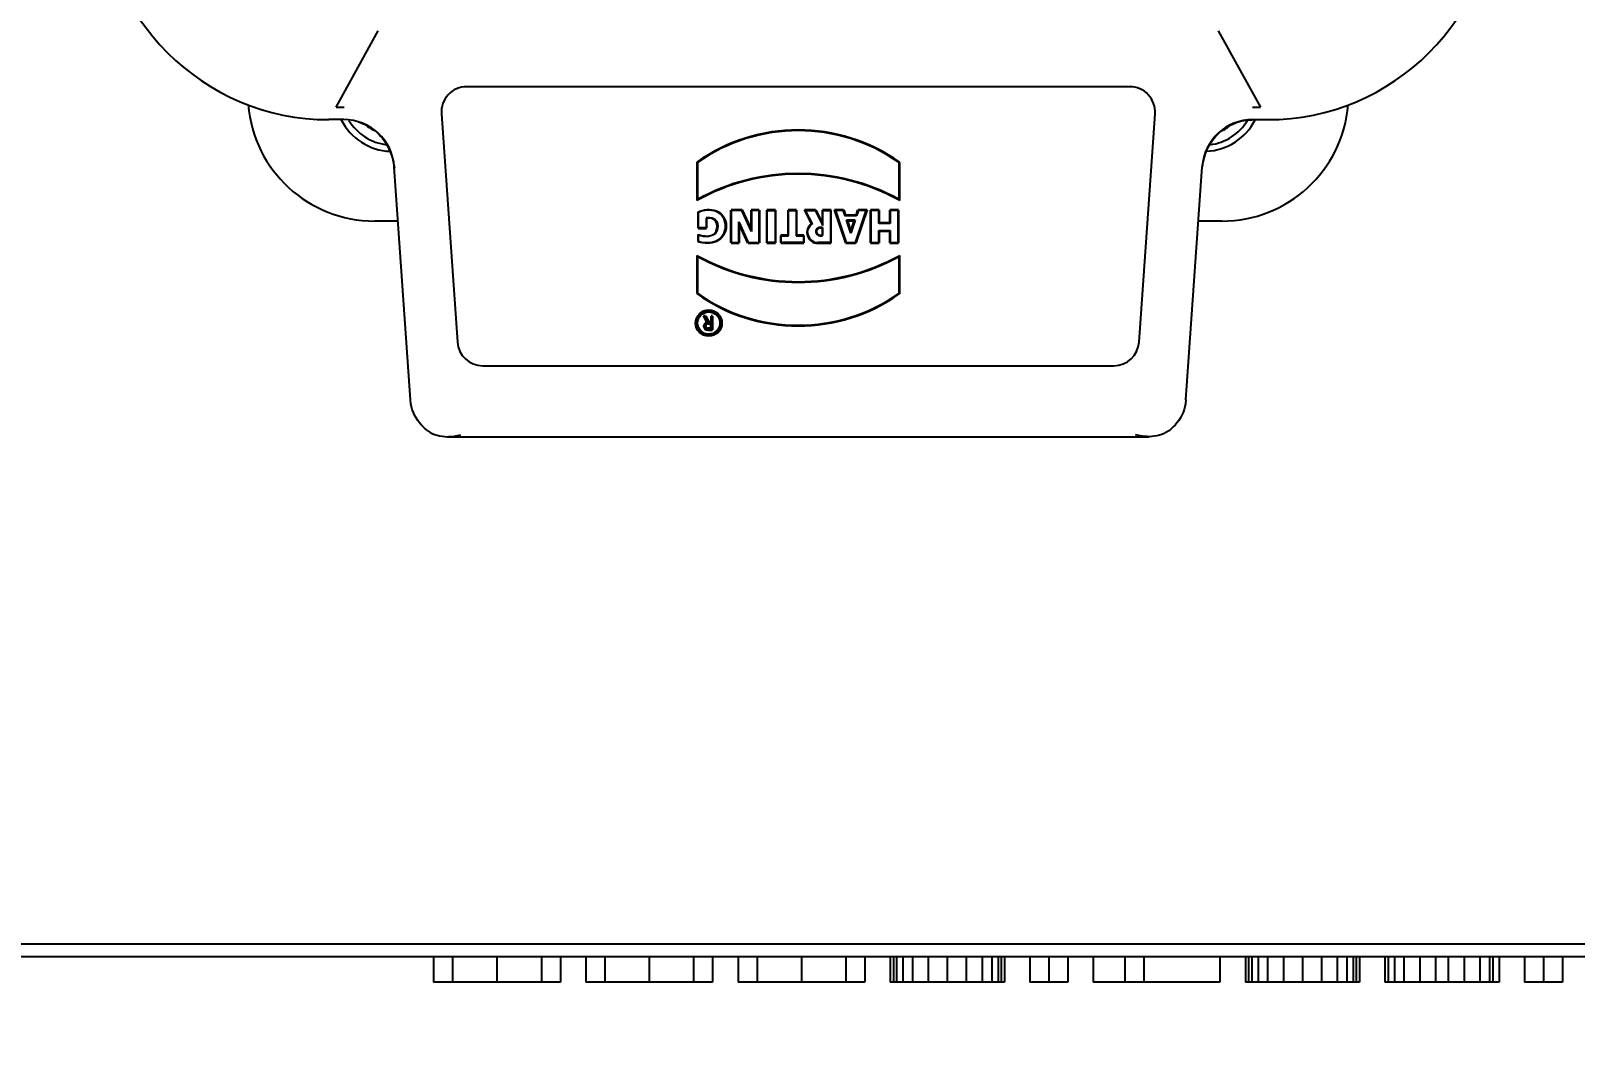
# Model space of a CAD drawing. Header units: millimetres. Extents: x 7426 to 8737, y 124 to 421.
# Drawn here: x 8114.308 to 8117.352, y 235.373 to 237.398 of the extents above; entities that cross this region are included whole.
import ezdxf

# ---------------------------------------------------------------- set-up
doc = ezdxf.new("R2010")
doc.units = ezdxf.units.MM
doc.layers.add('外形图', color=7, linetype='Continuous')
doc.layers.add('尺寸标注', color=7, linetype='Continuous')
doc.styles.add('微软雅黑', font='msyh.ttc')
doc.dimstyles.new('尺寸标注_1_20比例', dxfattribs={"dimtxt": 2.1, "dimasz": 1.7, "dimexe": 0.5, "dimexo": 0.4, "dimgap": 0.5, "dimtad": 1, "dimdec": 1, "dimlfac": 20, "dimdsep": 46, "dimtxsty": '微软雅黑', "dimcen": 0.09, "dimadec": 0, "dimazin": 0, "dimtp": 0.01, "dimtm": 0.01, "dimtfac": 1, "dimtdec": 1, "dimtofl": 0, "dimtmove": 0, "dimatfit": 3, "dimfxl": 1, "dimtolj": 1, "dimarcsym": 0})

# ---------------------------------------------------------------- blocks, each defined once
blk = doc.blocks.new('*D1265')
at = {"layer": 'Defpoints', "color": 0}
for p in [(8110.7459, 239.2472), (8121.9962, 239.1652), (8110.7459, 229.8932)]:
    blk.add_point(p, dxfattribs=at)
at = {"layer": '尺寸标注', "color": 0, "linetype": 'Continuous', "lineweight": -2}
for p, q in [((8110.7459, 238.8472), (8110.7459, 229.3932)), ((8121.9962, 238.7652), (8121.9962, 229.3932)), ((8120.2962, 229.8932), (8112.4459, 229.8932))]:
    blk.add_line(p, q, dxfattribs=at)
at = {"layer": '尺寸标注', "color": 0}
for points in [[(8112.4459, 230.1766), (8112.4459, 229.6099), (8110.7459, 229.8932)], [(8120.2962, 229.6099), (8120.2962, 230.1766), (8121.9962, 229.8932)]]:
    blk.add_solid(points, dxfattribs=at)
at = {"layer": '尺寸标注', "color": 0, "insert": (8116.371, 231.4791), "char_height": 2.1, "attachment_point": 5, "style": '微软雅黑'}
blk.add_mtext('\\A1;\\A1;225', dxfattribs=at)

msp = doc.modelspace()

# ---------------------------------------------------------------- linework, layer by layer
at = {"layer": '外形图', "color": 0, "linetype": 'Continuous'}
for p, q in [((8114.9099, 237.2477), (8114.9931, 237.3978)), ((8116.6489, 237.3978), (8116.7321, 237.2477)), ((8116.4744, 237.2878), (8115.1676, 237.2878)), ((8114.9099, 237.2477), (8114.9257, 237.2477)), ((8116.7163, 237.2477), (8116.7321, 237.2477)), ((8114.925, 237.2228), (8114.896, 237.2228)), ((8114.9533, 237.2185), (8114.9559, 237.2177)), ((8114.9783, 237.207), (8114.9824, 237.2042)), ((8115.1177, 237.2343), (8115.1492, 236.7843)), ((8116.4928, 236.7843), (8116.5243, 237.2343)), ((8116.717, 237.2228), (8116.746, 237.2228)), ((8116.6553, 237.2009), (8116.6594, 237.2041)), ((8115.0226, 237.1404), (8115.0239, 237.1335)), ((8115.0239, 237.1335), (8115.0249, 237.1274)), ((8115.0569, 236.6702), (8115.0248, 237.1298)), ((8115.621, 237.1388), (8115.621, 237.0634)), ((8115.6223, 237.1382), (8115.6223, 237.0656)), ((8116.021, 237.1385), (8116.0197, 237.1385)), ((8116.0197, 237.0656), (8116.0197, 237.1382)), ((8116.021, 237.0634), (8116.021, 237.1385)), ((8116.5851, 236.6702), (8116.6172, 237.1298)), ((8116.6174, 237.1291), (8116.6184, 237.1354)), ((8116.6184, 237.1354), (8116.6197, 237.1419)), ((8115.623, 237.0404), (8115.623, 237.0091)), ((8115.6243, 237.0091), (8115.6243, 237.0396)), ((8115.6397, 237.0296), (8115.6407, 237.0296)), ((8115.6397, 237.0289), (8115.6397, 237.0091)), ((8115.6409, 237.0289), (8115.641, 237.0284)), ((8115.641, 237.0091), (8115.641, 237.0289)), ((8115.6878, 237.0446), (8115.6878, 236.9799)), ((8115.7102, 237.0452), (8115.6885, 237.0452)), ((8115.6891, 237.0446), (8115.6885, 237.0446)), ((8115.6885, 237.0446), (8115.6885, 237.0439)), ((8115.7098, 237.0439), (8115.6891, 237.0439)), ((8115.6891, 237.0439), (8115.6891, 236.9805)), ((8115.7104, 237.0447), (8115.7096, 237.0443)), ((8115.7291, 237.0025), (8115.7098, 237.0439)), ((8115.7102, 237.0439), (8115.7102, 237.0448)), ((8115.7106, 237.0452), (8115.7278, 237.0084)), ((8115.7278, 237.0446), (8115.7278, 237.0084)), ((8115.7443, 237.0452), (8115.7285, 237.0452)), ((8115.7291, 237.0446), (8115.7285, 237.0446)), ((8115.7285, 237.0446), (8115.7285, 237.0439)), ((8115.7437, 237.0439), (8115.7291, 237.0439)), ((8115.7291, 237.0439), (8115.7291, 237.0025)), ((8115.7443, 237.0446), (8115.7437, 237.0446)), ((8115.7437, 236.9805), (8115.7437, 237.0439)), ((8115.7443, 237.0439), (8115.7443, 237.0446)), ((8115.745, 236.9799), (8115.745, 237.0446)), ((8115.7586, 237.0446), (8115.7586, 236.9799)), ((8115.7759, 237.0452), (8115.7593, 237.0452)), ((8115.7599, 237.0446), (8115.7593, 237.0446)), ((8115.7593, 237.0446), (8115.7593, 237.0439)), ((8115.7599, 237.0439), (8115.7753, 237.0439)), ((8115.7599, 236.9805), (8115.7599, 237.0439)), ((8115.7759, 237.0446), (8115.7753, 237.0446)), ((8115.7753, 237.0439), (8115.7753, 236.9805)), ((8115.7759, 237.0439), (8115.7759, 237.0446)), ((8115.7766, 236.9799), (8115.7766, 237.0446)), ((8115.8004, 237.0446), (8115.8004, 236.9946)), ((8115.8177, 237.0452), (8115.8011, 237.0452)), ((8115.8017, 237.0446), (8115.8011, 237.0446)), ((8115.8011, 237.0446), (8115.8011, 237.0439)), ((8115.8017, 237.0439), (8115.8171, 237.0439)), ((8115.8017, 236.9939), (8115.8017, 237.0439)), ((8115.8177, 237.0446), (8115.8171, 237.0446)), ((8115.8171, 237.0439), (8115.8171, 236.9939)), ((8115.8177, 237.0439), (8115.8177, 237.0446)), ((8115.8184, 236.9946), (8115.8184, 237.0446)), ((8115.855, 237.0452), (8115.8334, 237.0452)), ((8115.8334, 237.0452), (8115.8355, 237.0439)), ((8115.8472, 237.0176), (8115.8334, 237.0452)), ((8115.8355, 237.0439), (8115.8546, 237.0439)), ((8115.8489, 237.0172), (8115.8355, 237.0439)), ((8115.8553, 237.0447), (8115.8544, 237.0443)), ((8115.8546, 237.0439), (8115.8695, 237.0141)), ((8115.855, 237.0439), (8115.855, 237.0449)), ((8115.8554, 237.0452), (8115.8558, 237.0443)), ((8115.8558, 237.0443), (8115.8682, 237.0199)), ((8115.8682, 237.0446), (8115.8682, 237.0199)), ((8115.8856, 237.0452), (8115.8689, 237.0452)), ((8115.8695, 237.0446), (8115.8689, 237.0446)), ((8115.8689, 237.0446), (8115.8689, 237.0439)), ((8115.8695, 237.0439), (8115.8849, 237.0439)), ((8115.8695, 237.0141), (8115.8695, 237.0439)), ((8115.8856, 237.0446), (8115.8849, 237.0446)), ((8115.8849, 237.0439), (8115.8849, 236.9805)), ((8115.8856, 237.0439), (8115.8856, 237.0446)), ((8115.8862, 236.9799), (8115.8862, 237.0446)), ((8115.9101, 237.0452), (8115.8926, 237.0452)), ((8115.8926, 237.0452), (8115.8944, 237.0439)), ((8115.9146, 236.9792), (8115.8926, 237.0452)), ((8115.9097, 237.0439), (8115.8944, 237.0439)), ((8115.8944, 237.0439), (8115.9156, 236.9805)), ((8115.9103, 237.0446), (8115.9095, 237.0444)), ((8115.9133, 237.0331), (8115.9097, 237.0439)), ((8115.9101, 237.0439), (8115.9101, 237.0448)), ((8115.9106, 237.0452), (8115.9142, 237.0344)), ((8115.9131, 237.0336), (8115.9135, 237.0337)), ((8115.936, 237.0331), (8115.9133, 237.0331)), ((8115.9355, 237.0344), (8115.9137, 237.0344)), ((8115.9137, 237.034), (8115.9137, 237.0338)), ((8115.9137, 237.0338), (8115.9139, 237.0338)), ((8115.9137, 237.0336), (8115.9137, 237.0331)), ((8115.9331, 237.0245), (8115.9161, 237.0245)), ((8115.9179, 237.0232), (8115.9161, 237.0245)), ((8115.9246, 236.9991), (8115.9161, 237.0245)), ((8115.9179, 237.0232), (8115.9313, 237.0232)), ((8115.9179, 237.0232), (8115.9246, 237.0032)), ((8115.9331, 237.0245), (8115.9246, 236.9991)), ((8115.9246, 237.0032), (8115.9313, 237.0232)), ((8115.9313, 237.0232), (8115.9331, 237.0245)), ((8115.9337, 236.9805), (8115.9548, 237.0439)), ((8115.9566, 237.0452), (8115.9346, 236.9792)), ((8115.935, 237.0344), (8115.9386, 237.0452)), ((8115.9353, 237.0338), (8115.9355, 237.0338)), ((8115.9355, 237.0338), (8115.9355, 237.034)), ((8115.9355, 237.0331), (8115.9355, 237.0336)), ((8115.9357, 237.0337), (8115.9361, 237.0336)), ((8115.9396, 237.0439), (8115.936, 237.0331)), ((8115.9397, 237.0444), (8115.9389, 237.0446)), ((8115.9566, 237.0452), (8115.9391, 237.0452)), ((8115.9391, 237.0448), (8115.9391, 237.0439)), ((8115.9548, 237.0439), (8115.9396, 237.0439)), ((8115.9548, 237.0439), (8115.9566, 237.0452)), ((8115.963, 237.0446), (8115.963, 236.9799)), ((8115.9804, 237.0452), (8115.9637, 237.0452)), ((8115.9643, 237.0446), (8115.9637, 237.0446)), ((8115.9637, 237.0446), (8115.9637, 237.0439)), ((8115.9797, 237.0439), (8115.9643, 237.0439)), ((8115.9643, 237.0439), (8115.9643, 236.9805)), ((8115.9804, 237.0446), (8115.9797, 237.0446)), ((8115.9797, 237.0179), (8115.9797, 237.0439)), ((8115.9804, 237.0439), (8115.9804, 237.0446)), ((8115.981, 237.0186), (8115.981, 237.0446)), ((8116.001, 237.0446), (8116.001, 237.0186)), ((8116.0184, 237.0452), (8116.0017, 237.0452)), ((8116.0023, 237.0446), (8116.0017, 237.0446)), ((8116.0017, 237.0446), (8116.0017, 237.0439)), ((8116.0177, 237.0439), (8116.0023, 237.0439)), ((8116.0023, 237.0439), (8116.0023, 237.0179)), ((8116.0184, 237.0446), (8116.0177, 237.0446)), ((8116.0177, 236.9805), (8116.0177, 237.0439)), ((8116.0184, 237.0439), (8116.0184, 237.0446)), ((8116.019, 236.9799), (8116.019, 237.0446)), ((8115.0323, 237.0228), (8114.9858, 237.0228)), ((8115.623, 236.9964), (8115.623, 236.9825)), ((8115.6403, 237.0097), (8115.6237, 237.0097)), ((8115.6237, 237.0084), (8115.6403, 237.0084)), ((8115.6243, 236.9825), (8115.6243, 236.9947)), ((8115.6587, 237.0221), (8115.6598, 237.0228)), ((8115.7037, 237.0211), (8115.7226, 236.9805)), ((8115.7037, 237.0211), (8115.705, 237.0152)), ((8115.7037, 236.9805), (8115.7037, 237.0211)), ((8115.7218, 236.9792), (8115.705, 237.0152)), ((8115.705, 236.9799), (8115.705, 237.0152)), ((8115.7291, 237.0025), (8115.7278, 237.0084)), ((8115.7862, 236.9946), (8115.7862, 236.9799)), ((8115.8011, 236.9952), (8115.7869, 236.9952)), ((8115.7875, 236.9946), (8115.7869, 236.9946)), ((8115.7869, 236.9946), (8115.7869, 236.9939)), ((8115.7875, 236.9939), (8115.8017, 236.9939)), ((8115.7875, 236.9805), (8115.7875, 236.9939)), ((8115.8171, 236.9939), (8115.8313, 236.9939)), ((8115.8319, 236.9952), (8115.8177, 236.9952)), ((8115.8319, 236.9946), (8115.8313, 236.9946)), ((8115.8313, 236.9939), (8115.8313, 236.9805)), ((8115.8319, 236.9939), (8115.8319, 236.9946)), ((8115.8326, 236.9799), (8115.8326, 236.9946)), ((8115.8472, 237.0176), (8115.8478, 237.0173)), ((8115.8478, 237.0173), (8115.8481, 237.0174)), ((8115.8482, 237.017), (8115.8484, 237.0169)), ((8115.8689, 237.0105), (8115.864, 237.0105)), ((8115.864, 237.0092), (8115.8689, 237.0092)), ((8115.864, 236.9952), (8115.8682, 236.9952)), ((8115.864, 236.9939), (8115.8689, 236.9939)), ((8115.869, 237.016), (8115.8682, 237.0197)), ((8115.8682, 237.0099), (8115.8682, 236.9946)), ((8115.8695, 237.0141), (8115.869, 237.016)), ((8115.8695, 236.9946), (8115.8695, 237.0099)), ((8115.9246, 236.9991), (8115.9246, 237.0032)), ((8116.0023, 237.0179), (8115.9797, 237.0179)), ((8115.9797, 237.0045), (8116.0023, 237.0045)), ((8115.9797, 236.9805), (8115.9797, 237.0045)), ((8116.0017, 237.0192), (8115.9804, 237.0192)), ((8115.9804, 237.0032), (8116.0017, 237.0032)), ((8115.981, 236.9799), (8115.981, 237.0039)), ((8116.001, 237.0039), (8116.001, 236.9799)), ((8116.0023, 237.0045), (8116.0023, 236.9805)), ((8116.6559, 237.0228), (8116.6098, 237.0228)), ((8115.6235, 236.9825), (8115.6237, 236.9825)), ((8115.6237, 236.9825), (8115.6236, 236.9823)), ((8115.6239, 236.9831), (8115.6237, 236.9827)), ((8115.6239, 236.9825), (8115.6243, 236.9825)), ((8115.6885, 236.9805), (8115.6885, 236.9799)), ((8115.6885, 236.9799), (8115.6891, 236.9799)), ((8115.6885, 236.9792), (8115.7043, 236.9792)), ((8115.6891, 236.9805), (8115.7037, 236.9805)), ((8115.7037, 236.9799), (8115.7043, 236.9799)), ((8115.7043, 236.9799), (8115.7043, 236.9805)), ((8115.722, 236.9798), (8115.7228, 236.9802)), ((8115.7222, 236.9805), (8115.7222, 236.9796)), ((8115.7222, 236.9792), (8115.7443, 236.9792)), ((8115.7226, 236.9805), (8115.7437, 236.9805)), ((8115.7437, 236.9799), (8115.7443, 236.9799)), ((8115.7443, 236.9799), (8115.7443, 236.9805)), ((8115.7593, 236.9805), (8115.7593, 236.9799)), ((8115.7593, 236.9799), (8115.7599, 236.9799)), ((8115.7593, 236.9792), (8115.7759, 236.9792)), ((8115.7753, 236.9805), (8115.7599, 236.9805)), ((8115.7753, 236.9799), (8115.7759, 236.9799)), ((8115.7759, 236.9799), (8115.7759, 236.9805)), ((8115.7869, 236.9805), (8115.7869, 236.9799)), ((8115.7869, 236.9799), (8115.7875, 236.9799)), ((8115.7869, 236.9792), (8115.8319, 236.9792)), ((8115.8313, 236.9805), (8115.7875, 236.9805)), ((8115.8313, 236.9799), (8115.8319, 236.9799)), ((8115.8319, 236.9799), (8115.8319, 236.9805)), ((8115.8849, 236.9805), (8115.8593, 236.9805)), ((8115.8593, 236.9792), (8115.8856, 236.9792)), ((8115.8849, 236.9799), (8115.8856, 236.9799)), ((8115.8856, 236.9799), (8115.8856, 236.9805)), ((8115.9149, 236.9798), (8115.9157, 236.9801)), ((8115.9151, 236.9805), (8115.9151, 236.9797)), ((8115.9151, 236.9792), (8115.9341, 236.9792)), ((8115.9156, 236.9805), (8115.9337, 236.9805)), ((8115.9335, 236.9801), (8115.9343, 236.9798)), ((8115.9341, 236.9797), (8115.9341, 236.9805)), ((8115.9637, 236.9805), (8115.9637, 236.9799)), ((8115.9637, 236.9799), (8115.9643, 236.9799)), ((8115.9637, 236.9792), (8115.9804, 236.9792)), ((8115.9643, 236.9805), (8115.9797, 236.9805)), ((8115.9797, 236.9799), (8115.9804, 236.9799)), ((8115.9804, 236.9799), (8115.9804, 236.9805)), ((8116.0017, 236.9805), (8116.0017, 236.9799)), ((8116.0017, 236.9799), (8116.0023, 236.9799)), ((8116.0017, 236.9792), (8116.0184, 236.9792)), ((8116.0023, 236.9805), (8116.0177, 236.9805)), ((8116.0177, 236.9799), (8116.0184, 236.9799)), ((8116.0184, 236.9799), (8116.0184, 236.9805)), ((8115.621, 236.9552), (8115.621, 236.8801)), ((8115.6223, 236.953), (8115.6223, 236.8804)), ((8116.0197, 236.8804), (8116.0197, 236.953)), ((8116.021, 236.8797), (8116.021, 236.9552)), ((8115.621, 236.8801), (8115.6223, 236.8801)), ((8115.6385, 236.836), (8115.6345, 236.836)), ((8115.6366, 236.8346), (8115.6345, 236.836)), ((8115.6406, 236.8237), (8115.6345, 236.836)), ((8115.6381, 236.8346), (8115.6366, 236.8346)), ((8115.6366, 236.8346), (8115.6426, 236.8226)), ((8115.6388, 236.8354), (8115.638, 236.835)), ((8115.6441, 236.8226), (8115.6381, 236.8346)), ((8115.6385, 236.8346), (8115.6385, 236.8356)), ((8115.639, 236.836), (8115.645, 236.824)), ((8115.6491, 236.8213), (8115.6425, 236.8213)), ((8115.6425, 236.82), (8115.6491, 236.82)), ((8115.6491, 236.812), (8115.6425, 236.812)), ((8115.6425, 236.8106), (8115.6491, 236.8106)), ((8115.644, 236.823), (8115.6443, 236.8232)), ((8115.6498, 236.8226), (8115.6441, 236.8226)), ((8115.6491, 236.824), (8115.6445, 236.824)), ((8115.6445, 236.8236), (8115.6445, 236.8233)), ((8115.6445, 236.8233), (8115.6448, 236.8234)), ((8115.6445, 236.823), (8115.6445, 236.8226)), ((8115.6485, 236.8353), (8115.6485, 236.8233)), ((8115.6485, 236.812), (8115.6485, 236.82)), ((8115.6518, 236.836), (8115.6491, 236.836)), ((8115.6498, 236.8353), (8115.6491, 236.8353)), ((8115.6491, 236.8353), (8115.6491, 236.8346)), ((8115.6491, 236.8226), (8115.6491, 236.823)), ((8115.6512, 236.8346), (8115.6498, 236.8346)), ((8115.6498, 236.8346), (8115.6498, 236.8226)), ((8115.6498, 236.8113), (8115.6498, 236.8206)), ((8115.6518, 236.8353), (8115.6512, 236.8353)), ((8115.6512, 236.8093), (8115.6512, 236.8346)), ((8115.6518, 236.8346), (8115.6518, 236.8353)), ((8115.6525, 236.8086), (8115.6525, 236.8353)), ((8115.6425, 236.8093), (8115.6512, 236.8093)), ((8115.6425, 236.808), (8115.6518, 236.808)), ((8115.6512, 236.8086), (8115.6518, 236.8086)), ((8115.6518, 236.8086), (8115.6518, 236.8093)), ((8115.1991, 236.7378), (8116.443, 236.7378)), ((8115.0576, 236.6627), (8115.0569, 236.6702)), ((8116.5851, 236.6702), (8116.5844, 236.6627)), ((8115.1292, 236.5978), (8116.5128, 236.5978)), ((8121.4961, 235.5977), (8111.2459, 235.5977)), ((8121.4961, 235.5727), (8111.2459, 235.5727)), ((8115.1022, 235.5727), (8115.1022, 235.5227)), ((8115.1397, 235.5727), (8115.1397, 235.5227)), ((8115.2272, 235.5727), (8115.2272, 235.5227)), ((8115.3147, 235.5727), (8115.3147, 235.5227)), ((8115.3522, 235.5727), (8115.3522, 235.5227)), ((8115.4022, 235.5727), (8115.4022, 235.5227)), ((8115.4397, 235.5727), (8115.4397, 235.5227)), ((8115.5272, 235.5727), (8115.5272, 235.5227)), ((8115.6148, 235.5727), (8115.6148, 235.5227)), ((8115.6523, 235.5727), (8115.6523, 235.5227)), ((8115.7023, 235.5727), (8115.7023, 235.5227)), ((8115.7398, 235.5727), (8115.7398, 235.5227)), ((8115.8273, 235.5727), (8115.8273, 235.5227)), ((8115.9148, 235.5727), (8115.9148, 235.5227)), ((8115.9523, 235.5727), (8115.9523, 235.5227)), ((8116.0023, 235.5727), (8116.0023, 235.5227)), ((8116.0085, 235.5727), (8116.0085, 235.5227)), ((8116.0148, 235.5727), (8116.0148, 235.5227)), ((8116.0273, 235.5727), (8116.0273, 235.5227)), ((8116.046, 235.5727), (8116.046, 235.5227)), ((8116.0773, 235.5727), (8116.0773, 235.5227)), ((8116.1148, 235.5727), (8116.1148, 235.5227)), ((8116.1523, 235.5727), (8116.1523, 235.5227)), ((8116.1835, 235.5727), (8116.1835, 235.5227)), ((8116.2023, 235.5727), (8116.2023, 235.5227)), ((8116.2148, 235.5727), (8116.2148, 235.5227)), ((8116.221, 235.5727), (8116.221, 235.5227)), ((8116.2273, 235.5727), (8116.2273, 235.5227)), ((8116.2773, 235.5727), (8116.2773, 235.5227)), ((8116.3148, 235.5727), (8116.3148, 235.5227)), ((8116.3523, 235.5727), (8116.3523, 235.5227)), ((8116.4023, 235.5727), (8116.4023, 235.5227)), ((8116.4648, 235.5727), (8116.4648, 235.5227)), ((8116.5023, 235.5727), (8116.5023, 235.5227)), ((8116.6523, 235.5727), (8116.6523, 235.5227)), ((8116.7023, 235.5727), (8116.7023, 235.5227)), ((8116.7085, 235.5727), (8116.7085, 235.5227)), ((8116.7148, 235.5727), (8116.7148, 235.5227)), ((8116.7273, 235.5727), (8116.7273, 235.5227)), ((8116.746, 235.5727), (8116.746, 235.5227)), ((8116.7773, 235.5727), (8116.7773, 235.5227)), ((8116.8148, 235.5727), (8116.8148, 235.5227)), ((8116.8523, 235.5727), (8116.8523, 235.5227)), ((8116.8835, 235.5727), (8116.8835, 235.5227)), ((8116.9023, 235.5727), (8116.9023, 235.5227)), ((8116.9148, 235.5727), (8116.9148, 235.5227)), ((8116.921, 235.5727), (8116.921, 235.5227)), ((8116.9273, 235.5727), (8116.9273, 235.5227)), ((8116.9773, 235.5727), (8116.9773, 235.5227)), ((8116.9835, 235.5727), (8116.9835, 235.5227)), ((8116.996, 235.5727), (8116.996, 235.5227)), ((8117.0148, 235.5727), (8117.0148, 235.5227)), ((8117.046, 235.5727), (8117.046, 235.5227)), ((8117.0773, 235.5727), (8117.0773, 235.5227)), ((8117.1023, 235.5727), (8117.1023, 235.5227)), ((8117.1335, 235.5727), (8117.1335, 235.5227)), ((8117.1648, 235.5727), (8117.1648, 235.5227)), ((8117.1835, 235.5727), (8117.1835, 235.5227)), ((8117.1898, 235.5727), (8117.1898, 235.5227)), ((8117.2023, 235.5727), (8117.2023, 235.5227)), ((8117.2523, 235.5727), (8117.2523, 235.5227)), ((8117.2898, 235.5727), (8117.2898, 235.5227)), ((8117.3273, 235.5727), (8117.3273, 235.5227)), ((8115.3522, 235.5227), (8115.1022, 235.5227)), ((8115.6523, 235.5227), (8115.4022, 235.5227)), ((8115.9523, 235.5227), (8115.7023, 235.5227)), ((8116.2273, 235.5227), (8116.0023, 235.5227)), ((8116.3523, 235.5227), (8116.2773, 235.5227)), ((8116.6523, 235.5227), (8116.4023, 235.5227)), ((8116.9273, 235.5227), (8116.7023, 235.5227)), ((8117.2023, 235.5227), (8116.9773, 235.5227)), ((8117.3273, 235.5227), (8117.2523, 235.5227))]:
    msp.add_line(p, q, dxfattribs=at)
for points in [[(8114.9559, 237.2177), (8114.9582, 237.2169), (8114.9622, 237.2154), (8114.9662, 237.2136), (8114.9702, 237.2117), (8114.9743, 237.2094), (8114.9783, 237.207)], [(8116.6594, 237.2041), (8116.6637, 237.207), (8116.6681, 237.2096), (8116.6725, 237.212), (8116.677, 237.2142), (8116.6815, 237.2161), (8116.6861, 237.2177)], [(8116.6861, 237.2177), (8116.6906, 237.2191), (8116.695, 237.2202), (8116.6994, 237.2211), (8116.7036, 237.2218), (8116.7076, 237.2223), (8116.7113, 237.2226), (8116.7146, 237.2227), (8116.7165, 237.2228), (8116.7167, 237.2228)], [(8114.9824, 237.2042), (8114.9864, 237.2012), (8114.9903, 237.1978), (8114.9942, 237.1942), (8114.9979, 237.1903)], [(8114.9979, 237.1903), (8115.0015, 237.186), (8115.005, 237.1814)], [(8115.005, 237.1814), (8115.0083, 237.1765), (8115.0114, 237.1711)], [(8116.6328, 237.175), (8116.6361, 237.1802), (8116.6396, 237.185)], [(8116.6396, 237.185), (8116.6433, 237.1894), (8116.6472, 237.1936), (8116.6512, 237.1974), (8116.6553, 237.2009)], [(8115.0114, 237.1711), (8115.0143, 237.1654), (8115.0169, 237.1594), (8115.0192, 237.1531)], [(8115.0192, 237.1531), (8115.0211, 237.1468), (8115.0226, 237.1404)], [(8116.6197, 237.1419), (8116.6215, 237.1488), (8116.6238, 237.1559), (8116.6265, 237.1628)], [(8116.6265, 237.1628), (8116.6296, 237.1693), (8116.6328, 237.175)]]:
    msp.add_lwpolyline(points, dxfattribs=at)
for radius in [0.026, 0.0247, 0.0233, 0.022]:
    msp.add_circle((8115.6446, 236.8218), radius, dxfattribs=at)
for centre, radius, start, end in [((8114.896, 237.6728), 0.45, 180, 270), ((8116.746, 237.6728), 0.45, 270, 0), ((8115.1676, 237.2378), 0.05, 90, 184), ((8116.4744, 237.2378), 0.05, 356, 90), ((8114.986, 237.2728), 0.25, 184.685, 269.9678), ((8116.656, 237.2728), 0.25, 269.9678, 355.2454), ((8115.021, 237.2728), 0.1125, 206.5062, 267.9797), ((8114.925, 237.1228), 0.1, 3.9975, 90), ((8115.021, 237.2728), 0.1, 211.0208, 263.394), ((8115.021, 237.2728), 0.08, 229.2229, 244.5826), ((8116.717, 237.1228), 0.1, 90, 176.001), ((8116.621, 237.2728), 0.1125, 272.527, 333.4714), ((8116.621, 237.2728), 0.1, 276.5906, 328.9766), ((8116.621, 237.2728), 0.08, 295.3853, 310.8026), ((8115.821, 236.8565), 0.346, 54.6876, 125.3124), ((8115.821, 236.8565), 0.3447, 54.8003, 125.1997), ((8115.821, 236.7036), 0.4116, 60.928, 119.072), ((8115.821, 236.7036), 0.4129, 61.2371, 118.7629), ((8115.9942, 236.845), 0.4324, 149.3262, 149.6688), ((8115.6248, 236.8315), 0.4591, 30.3411, 30.6638), ((8115.7262, 237.075), 0.1297, 217.304, 218.2502), ((8115.8593, 237.0003), 0.0211, 125.005, 270), ((8115.8593, 237.0003), 0.0198, 180, 270), ((8115.8636, 236.9949), 0.0266, 123.3978, 125.7907), ((8115.864, 237.0022), 0.00831, 90, 270), ((8115.864, 237.0022), 0.007, 90, 270), ((8115.6432, 237.0426), 0.0639, 251.5665, 252.6258), ((8115.821, 237.315), 0.4116, 240.928, 299.072), ((8116.0172, 237.1871), 0.4591, 210.3411, 210.6638), ((8115.821, 237.315), 0.4129, 241.2371, 298.7629), ((8115.6478, 237.1736), 0.4324, 329.3262, 329.6688), ((8115.821, 237.1621), 0.346, 234.6876, 305.3124), ((8115.821, 237.1621), 0.3447, 234.8003, 305.1997), ((8115.6425, 236.816), 0.008, 103.6507, 270), ((8115.6425, 236.816), 0.00669, 88.9618, 270), ((8115.6425, 236.816), 0.00531, 90, 270), ((8115.6425, 236.816), 0.004, 90, 270), ((8115.1991, 236.7878), 0.05, 184, 270), ((8116.443, 236.7878), 0.05, 270, 356)]:
    msp.add_arc(centre, radius, start, end, dxfattribs=at)
for points in [[(8115.623, 237.0404), (8115.6337, 237.0466), (8115.6484, 237.0471), (8115.66, 237.0429)], [(8115.6596, 237.0417), (8115.6485, 237.0456), (8115.6347, 237.0452), (8115.6243, 237.0396)], [(8115.6407, 237.0296), (8115.6473, 237.0311), (8115.6564, 237.0286), (8115.6598, 237.0228)], [(8115.6587, 237.0221), (8115.6555, 237.0275), (8115.6471, 237.0298), (8115.641, 237.0284)], [(8115.6592, 237.0028), (8115.662, 237.0086), (8115.6618, 237.0165), (8115.6587, 237.0221)], [(8115.6598, 237.0228), (8115.6639, 237.0172), (8115.6633, 237.0084), (8115.6604, 237.0022)], [(8115.8395, 237.0003), (8115.8395, 237.0064), (8115.843, 237.013), (8115.848, 237.0165)], [(8115.6602, 236.9828), (8115.6492, 236.978), (8115.6356, 236.9781), (8115.6241, 236.9816)], [(8115.6243, 236.983), (8115.6355, 236.9792), (8115.6489, 236.9793), (8115.6597, 236.984)], [(8115.0908, 236.6095), (8115.1015, 236.6015), (8115.1158, 236.5978), (8115.1292, 236.5978)], [(8115.1292, 236.5978), (8115.1382, 236.5978), (8115.1473, 236.5992), (8115.156, 236.6016)], [(8116.5128, 236.5978), (8116.5038, 236.5978), (8116.4947, 236.5992), (8116.486, 236.6016)], [(8116.5512, 236.6095), (8116.5405, 236.6015), (8116.5262, 236.5978), (8116.5128, 236.5978)]]:
    msp.add_open_spline(points, degree=3, dxfattribs=at)
for points, knots in [([(8115.6597, 236.984), (8115.6701, 236.9886), (8115.6852, 237.0127), (8115.6702, 237.0379), (8115.6596, 237.0417)], [0, 0, 0, 0, 0.503652, 1, 1, 1, 1]), ([(8115.66, 237.0429), (8115.6711, 237.0389), (8115.6869, 237.0128), (8115.6711, 236.9876), (8115.6602, 236.9828)], [0, 0, 0, 0, 0.496918, 1, 1, 1, 1]), ([(8115.623, 236.9964), (8115.6324, 236.9939), (8115.6472, 236.9904), (8115.6578, 236.9998), (8115.6592, 237.0028)], [0, 0, 0, 0, 0.748879, 1, 1, 1, 1]), ([(8115.6604, 237.0022), (8115.6577, 236.9965), (8115.6433, 236.9901), (8115.6307, 236.9932), (8115.6243, 236.9947)], [0, 0, 0, 0, 0.490227, 1, 1, 1, 1]), ([(8115.0908, 236.6095), (8115.0863, 236.6129), (8115.0704, 236.6269), (8115.0599, 236.6472), (8115.0576, 236.6627)], [0, 0, 0, 0, 0.262775, 1, 1, 1, 1]), ([(8116.5844, 236.6627), (8116.5821, 236.6472), (8116.5716, 236.6269), (8116.5557, 236.6129), (8116.5512, 236.6095)], [0, 0, 0, 0, 0.737223, 1, 1, 1, 1])]:
    msp.add_open_spline(points, degree=3, knots=knots, dxfattribs=at)

# ---------------------------------------------------------------- dimensions: what is measured, and where the dimension line sits
at = {"layer": '尺寸标注', "color": 0, "linetype": 'Continuous'}
dim = msp.add_linear_dim(base=(8110.7459, 229.8932), p1=(8121.9962, 239.1652), p2=(8110.7459, 239.2472), text='\\A1;225', dimstyle='尺寸标注_1_20比例', dxfattribs=at)
dim.commit()
dim.dimension.update_dxf_attribs({"geometry": '*D1265', "text_midpoint": (8116.371, 231.4791)})

doc.saveas('drawing.dxf')
